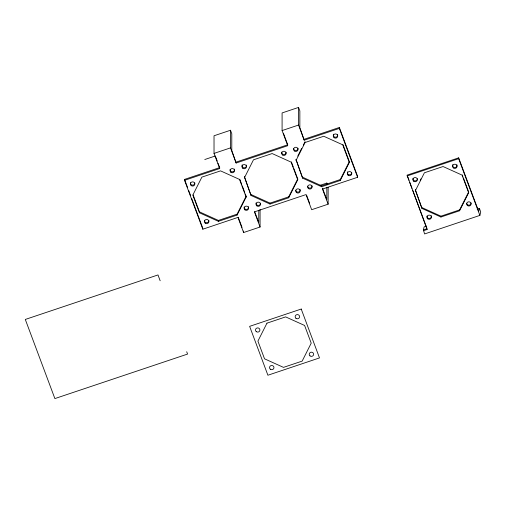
<?xml version="1.0" encoding="UTF-8"?>
<svg xmlns="http://www.w3.org/2000/svg" width="506" height="506" viewBox="0 0 506 506"><rect width="100%" height="100%" fill="white"/><g stroke="black" fill="none" stroke-linecap="round" stroke-linejoin="round"><path stroke-width="0.76" d="M477.164 209.098L479.41 208.345L480.7 211.982L479.878 215.404L424.591 233.949L423.395 229.914L424.123 226.89L426.362 226.144M479.41 208.345L478.682 211.369L458.67 157.84L407.064 175.146L427.083 229.515L423.395 230.749M244.43 177.783L253.474 159.814L272.152 153.552L291.114 162.122L297.73 179.807L288.686 197.776L270.008 204.038L251.046 195.468L244.43 176.86L251.046 195.468M237.086 215.082L246.131 197.119L239.515 179.428L220.553 170.864L201.875 177.125L192.83 195.088L199.446 212.779L218.409 221.343L237.086 215.082L237.086 214.165L246.131 196.201L245.302 193.988M297.768 156.101L301.595 148.498M303.341 145.045L305.08 141.591M296.029 160.472L305.08 142.509L323.751 136.247L342.72 144.811L349.33 162.502L340.285 180.465L321.607 186.733L302.645 178.163L296.029 159.554L302.645 178.163M288.686 197.776L288.686 196.853L297.73 178.89L293.872 168.574M340.285 180.465L340.285 179.548L349.33 161.585L342.992 144.634M420.227 180.244L420.922 178.865M415.356 190.756L424.401 172.786L443.073 166.525L462.041 175.095L468.651 192.78L459.606 210.749L440.935 217.011L421.966 208.44L415.356 189.914L421.966 208.44M459.606 210.749L459.606 209.908L468.651 191.945L463.42 177.941M304.207 139.264L339.343 127.474L339.343 128.397L304.207 140.181L299.856 127.626L299.856 110.909L298.553 107.417L282.089 112.939L282.089 130.573L287.743 145.703L236.144 163.014L231.792 150.453L231.792 133.742L230.489 130.251L214.025 135.772L214.025 153.407L219.68 168.536L184.545 180.319L202.817 229.199L237.953 217.409L243.607 232.539L260.071 227.017L260.071 209.383M214.025 153.407L230.489 147.885L230.489 130.251M282.089 130.573L298.553 125.052L298.553 107.417M204.766 159.523L215.328 155.974M184.545 180.319L184.545 179.402L219.68 167.612L218.048 163.248M236.144 162.091L287.743 144.786L283.392 133.148M319.349 185.569L326.832 183.058L327.35 184.456M193.109 194.905L199.446 211.856L218.409 220.426L237.086 214.165M251.046 194.551L270.008 203.121L288.686 196.853M302.645 177.239L321.607 185.81L340.285 179.548M339.343 127.474L357.615 176.354L357.615 177.271L322.48 189.061L328.135 204.184L311.671 209.705L306.016 194.582L254.417 211.887L260.071 227.017M407.064 175.98L458.67 158.675L458.67 157.84M421.966 207.605L440.935 216.176L459.606 209.908M423.395 229.914L427.083 228.68L427.083 229.515M458.67 158.675L479.878 215.404M462.313 174.994L462.87 176.467M407.343 175.879L408.987 180.281M409.809 182.483L412.004 188.346M412.826 190.547L415.293 197.144M415.837 198.611L418.31 205.215M418.854 206.682L426.805 227.947M339.343 128.397L357.615 177.271M322.48 188.137L326.832 199.775L326.832 187.618M298.553 125.052L304.207 140.181M306.56 195.114L309.552 203.115M291.393 161.939L293.322 167.1M254.689 211.698L258.768 222.608L258.768 210.452M230.489 147.885L236.144 163.014M239.793 179.244L241.723 184.405M242.273 185.879L244.752 192.514M215.6 156.702L217.232 161.066M238.225 217.219L242.032 227.403M184.545 179.402L187.587 187.549M188.694 190.509L190.635 195.689M191.742 198.656L202.539 227.536M160.162 280.76L157.986 274.941L25.3 319.45L54.882 398.583L187.574 354.073L186.701 351.746M468.651 191.945L468.651 192.78M440.935 216.176L440.935 217.011M349.33 161.585L349.33 162.502M328.135 187.321L328.135 204.184M326.832 183.058L326.832 184.582M321.607 185.81L321.607 186.733M297.73 178.89L297.73 179.807M270.008 203.121L270.008 204.038M246.131 196.201L246.131 197.119M243.607 231.008L243.607 232.539M219.68 167.612L219.68 168.536M218.409 220.426L218.409 221.343M202.817 228.276L202.817 229.199M199.446 211.856L199.446 212.779M194.823 182.881A2.214 2.1 0 0 1 192.495 185.139A2.214 2.1 0 0 1 190.433 182.666M248.433 206.625A2.214 2.1 0 0 1 246.523 209.414A2.214 2.1 0 0 1 244.17 206.941M208.87 220.471A2.214 2.1 0 0 1 206.549 222.729A2.214 2.1 0 0 1 204.487 220.249M351.759 172.54A2.214 2.1 0 0 1 349.722 174.798A2.214 2.1 0 0 1 347.337 172.869M347.369 172.325A2.214 2.1 0 0 1 347.546 171.806M337.584 134.419A2.214 2.1 0 0 1 335.383 137.215A2.214 2.1 0 0 1 333.498 134.216M246.302 165.038A2.214 2.1 0 0 1 244.67 167.79A2.214 2.1 0 0 1 242.001 165.905M242.032 165.354A2.214 2.1 0 0 1 242.21 164.836M260.476 203.159A2.214 2.1 0 0 1 258.149 205.423A2.214 2.1 0 0 1 256.087 202.944M300.039 189.314A2.214 2.1 0 0 1 298.407 192.065A2.214 2.1 0 0 1 295.738 190.18M286.105 152.262A2.214 2.1 0 0 1 283.777 154.52A2.214 2.1 0 0 1 281.715 152.047M312.075 185.854A2.214 2.1 0 0 1 310.039 188.112A2.214 2.1 0 0 1 307.654 186.183M298.021 148.264A2.214 2.1 0 0 1 295.985 150.522A2.214 2.1 0 0 1 293.606 148.593M234.386 169.036A2.214 2.1 0 0 1 232.469 171.825A2.214 2.1 0 0 1 230.116 169.352M471.08 202.906A2.214 2.1 0 0 1 469.043 205.164A2.214 2.1 0 0 1 466.665 203.235M456.905 164.779A2.214 2.1 0 0 1 454.704 167.575A2.214 2.1 0 0 1 452.819 164.576M431.365 216.764A2.214 2.1 0 0 1 428.784 218.447A2.214 2.1 0 0 1 427.007 215.999M431.276 215.682A2.214 2.1 0 0 1 431.397 216.214M417.342 178.631A2.214 2.1 0 0 1 415.021 180.889A2.214 2.1 0 0 1 412.959 178.409M266.959 323.157L257.915 341.12L264.524 358.811L283.493 367.375L302.164 361.113L311.215 343.15L304.599 325.459L285.631 316.895L266.959 323.157M301.228 309.046L249.629 326.351L267.902 375.231L319.501 357.919L301.228 309.046M309.995 355.87A2.214 2.1 0 0 0 313.606 354.655A2.214 2.1 0 0 0 310.69 352.296A2.214 2.1 0 0 0 309.995 355.87M295.94 318.28A2.214 2.1 0 0 0 299.558 317.066A2.214 2.1 0 0 0 296.636 314.707A2.214 2.1 0 0 0 295.94 318.28M270.312 369.184A2.214 2.1 0 0 0 273.923 367.97A2.214 2.1 0 0 0 271.007 365.604A2.214 2.1 0 0 0 270.312 369.184M256.257 331.594A2.214 2.1 0 0 0 259.875 330.38A2.214 2.1 0 0 0 256.953 328.021A2.214 2.1 0 0 0 256.257 331.594M334.055 137.632A2.214 2.1 0 0 0 337.673 136.418A2.214 2.1 0 0 0 334.757 134.058A2.214 2.1 0 0 0 334.055 137.632M294.372 150.946A2.214 2.1 0 0 0 297.99 149.732A2.214 2.1 0 0 0 295.074 147.373A2.214 2.1 0 0 0 294.372 150.946M348.109 175.221A2.214 2.1 0 0 0 351.727 174.007A2.214 2.1 0 0 0 348.811 171.648A2.214 2.1 0 0 0 348.109 175.221M308.426 188.536A2.214 2.1 0 0 0 312.044 187.321A2.214 2.1 0 0 0 309.128 184.956A2.214 2.1 0 0 0 308.426 188.536M230.856 172.249A2.214 2.1 0 0 0 234.474 171.034A2.214 2.1 0 0 0 231.558 168.675A2.214 2.1 0 0 0 230.856 172.249M244.91 209.838A2.214 2.1 0 0 0 248.528 208.624A2.214 2.1 0 0 0 245.606 206.265A2.214 2.1 0 0 0 244.91 209.838M205.227 223.146A2.214 2.1 0 0 0 208.845 221.938A2.214 2.1 0 0 0 205.923 219.572A2.214 2.1 0 0 0 205.227 223.146M191.173 185.563A2.214 2.1 0 0 0 194.791 184.348A2.214 2.1 0 0 0 191.875 181.989A2.214 2.1 0 0 0 191.173 185.563M242.772 168.251A2.214 2.1 0 0 0 246.39 167.037A2.214 2.1 0 0 0 243.475 164.678A2.214 2.1 0 0 0 242.772 168.251M282.456 154.944A2.214 2.1 0 0 0 286.073 153.729A2.214 2.1 0 0 0 283.158 151.37A2.214 2.1 0 0 0 282.456 154.944M296.51 192.533A2.214 2.1 0 0 0 300.128 191.319A2.214 2.1 0 0 0 297.212 188.953A2.214 2.1 0 0 0 296.51 192.533M256.827 205.841A2.214 2.1 0 0 0 260.445 204.626A2.214 2.1 0 0 0 257.522 202.267A2.214 2.1 0 0 0 256.827 205.841M453.382 167.916A2.214 2.1 0 0 0 457 166.702A2.214 2.1 0 0 0 454.078 164.336A2.214 2.1 0 0 0 453.382 167.916M467.43 205.499A2.214 2.1 0 0 0 471.048 204.291A2.214 2.1 0 0 0 468.132 201.926A2.214 2.1 0 0 0 467.43 205.499M427.747 218.813A2.214 2.1 0 0 0 431.365 217.599A2.214 2.1 0 0 0 428.449 215.24A2.214 2.1 0 0 0 427.747 218.813M413.699 181.224A2.214 2.1 0 0 0 417.317 180.01A2.214 2.1 0 0 0 414.395 177.65A2.214 2.1 0 0 0 413.699 181.224"/></g></svg>
